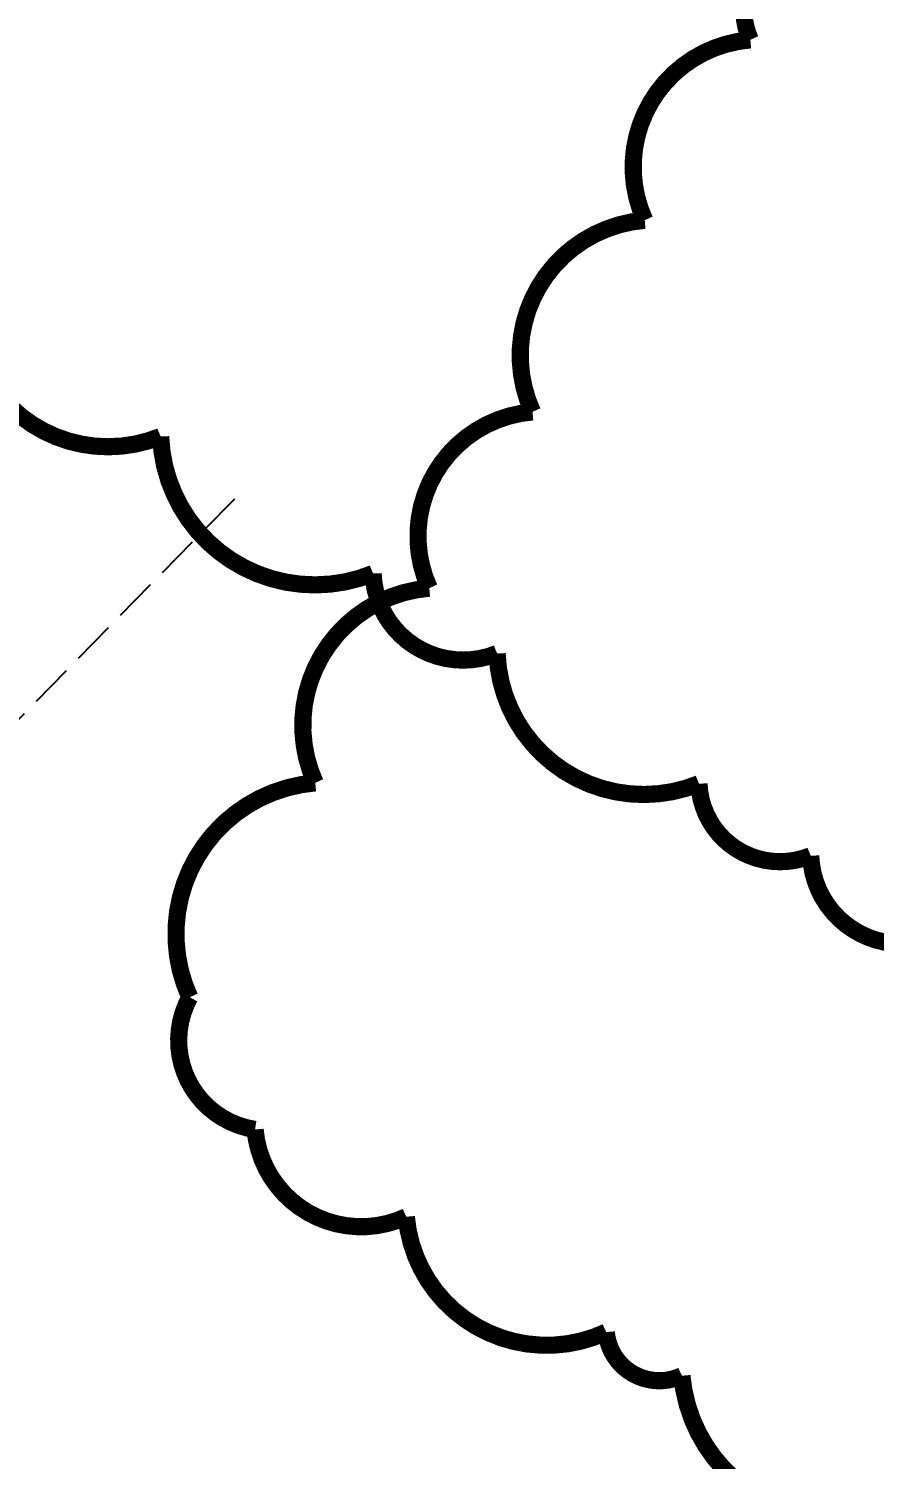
# Model space of a CAD drawing. Header units: millimetres. Extents: x 1337745 to 1642153, y -192803 to 266425.
# Drawn here: x 1389002 to 1393926, y 109897 to 118229 of the extents above; entities that cross this region are included whole.
import ezdxf

# ---------------------------------------------------------------- set-up
doc = ezdxf.new("R2010")
doc.units = ezdxf.units.MM
doc.header["$LTSCALE"] = 1000
doc.header["$MEASUREMENT"] = 0
doc.linetypes.add('__附着_A09-停车位、行车流线模块_TEN24RUY_设计区$0$DASH', pattern=[0.35, 0.25, -0.1])
doc.layers.add('__附着_A09-停车位、行车流线模块_TEN24RUY_设计区$0$STD-PARK', color=103, linetype='__附着_A09-停车位、行车流线模块_TEN24RUY_设计区$0$DASH')
doc.layers.add('Road', color=4, linetype='Continuous')
doc.styles.add('DIM_FONT', font='SIMPLEX', dxfattribs={"width": 0.7, "bigfont": 'GBCBIG'})
doc.dimstyles.new('_TCH_ARCH&&100', dxfattribs={"dimtxt": 250, "dimasz": 100, "dimexe": 250, "dimexo": 300, "dimgap": 100, "dimtad": 1, "dimdec": 0, "dimzin": 0, "dimdsep": 46, "dimtxsty": 'DIM_FONT', "dimblk": 'ARCHTICK', "dimcen": 0.09, "dimclrt": 7, "dimazin": 2, "dimtfac": 1, "dimtdec": 0, "dimtix": 1, "dimtmove": 2, "dimatfit": 3, "dimfxl": 1, "dimtolj": 1, "dimtzin": 0, "dimarcsym": 0})

# ---------------------------------------------------------------- blocks, each defined once
blk = doc.blocks.new('_ArchTick')
at = {"color": 0, "linetype": 'ByBlock', "const_width": 0.4}
blk.add_lwpolyline([(-0.5, -0.5), (0.5, 0.5)], dxfattribs=at)
blk = doc.blocks.new('*D171')
at = {"layer": 'Defpoints', "color": 0, "transparency": 16777216}
for p in [(2875982.4, -688883.3, 0), (2872514.5, -692144.3), (2873134, -692616.9, 0)]:
    blk.add_point(p, dxfattribs=at)
at = {"layer": 'Road', "color": 0, "lineweight": -2, "transparency": 16777216}
for p, q in [((2875743.9, -688701.4), (2875164.2, -688259.1)), ((2875362.9, -688410.7), (2872514.5, -692144.3)), ((2872895.5, -692435), (2872315.8, -691992.7))]:
    blk.add_line(p, q, dxfattribs=at)
at = {"layer": 'Road', "color": 0, "lineweight": -2, "transparency": 16777216, "xscale": 100, "yscale": 100, "zscale": 100}
for p, rotation in [((2875362.9, -688410.7), 52.6597701482326), ((2872514.5, -692144.3), 232.6597701482326)]:
    blk.add_blockref('_ArchTick', p, dxfattribs=dict(at, rotation=rotation))
at = {"layer": 'Road', "color": 7, "transparency": 16777216, "insert": (2873759.8, -690141), "char_height": 250, "attachment_point": 5, "rotation": 52.65977, "style": 'DIM_FONT'}
blk.add_mtext('\\A1;4696', dxfattribs=at)

msp = doc.modelspace()

# ---------------------------------------------------------------- linework, layer by layer
at = {"layer": '__附着_A09-停车位、行车流线模块_TEN24RUY_设计区$0$STD-PARK', "color": 1, "const_width": 100}
for points in [[(1388652.5, 116575.2, 0.520567), (1389770.7, 115853.8, 0.520567), (1391007.6, 115055.9, 0.520567), (1391729.5, 114590.2, 0.520567), (1392904.9, 113831.9, 0.520567), (1393555.2, 113412.4, 0.520567), (1394289.8, 112938.5, 0.520567), (1394937.9, 112520.4, 0.520567), (1396082.4, 111782.1, 0.520567), (1396585.6, 111508.3, 0.520567), (1396939.9, 112077, 0.520567), (1397415.3, 112840.1, 0.520567), (1397954.8, 113706.2, 0.520567), (1398351.9, 114343.7, 0.520567), (1398995.4, 115376.8, 0.520567), (1399268.3, 115815, 0.520567), (1399804.1, 116675, 0.520567), (1400534.2, 117847.1, 0.520567), (1401102.4, 118759.3, 0.520567), (1401623.6, 119596, 0.520567), (1401955.7, 120129.1, 0.520567), (1402492.5, 120990.9, 0.520567)], [(1393552.5, 118758.1, 0.520567), (1393204.3, 118163.4, 0.520567), (1392589.3, 117112.9, 0.520567), (1391935.9, 115996.9, 0.520567), (1391335, 114970.5, 0.520567), (1390671.2, 113836.7, 0.520567), (1389940.2, 112588.2, 0.520567), (1390320.3, 111818.1, 0.520567), (1391201, 111310, 0.520567), (1392365.1, 110638.4, 0.520567), (1392805.6, 110384.2, 0.520567), (1394091.2, 109642.4, 0.520567)]]:
    msp.add_lwpolyline(points, format="xyb", dxfattribs=at)
at = {"layer": '__附着_A09-停车位、行车流线模块_TEN24RUY_设计区$0$STD-PARK', "color": 1}
msp.add_lwpolyline([(1390199.8, 115489.2), (1378593.8, 103636.2), (1340434.7, 103636.2)], dxfattribs=at)

# ---------------------------------------------------------------- dimensions: what is measured, and where the dimension line sits
at = {"layer": 'Road'}
dim = msp.add_aligned_dim(p1=(1400647.5, 138798.6, 0), p2=(1398237.1, 134768.3, 0), distance=-779.2, dimstyle='_TCH_ARCH&&100', dxfattribs=at)
dim.commit()
dim.dimension.update_dxf_attribs({"geometry": '*D171', "text_midpoint": (1398580.5, 137298.8), "insert": (-1534570.3, 499813.5)})

doc.saveas('drawing.dxf')
